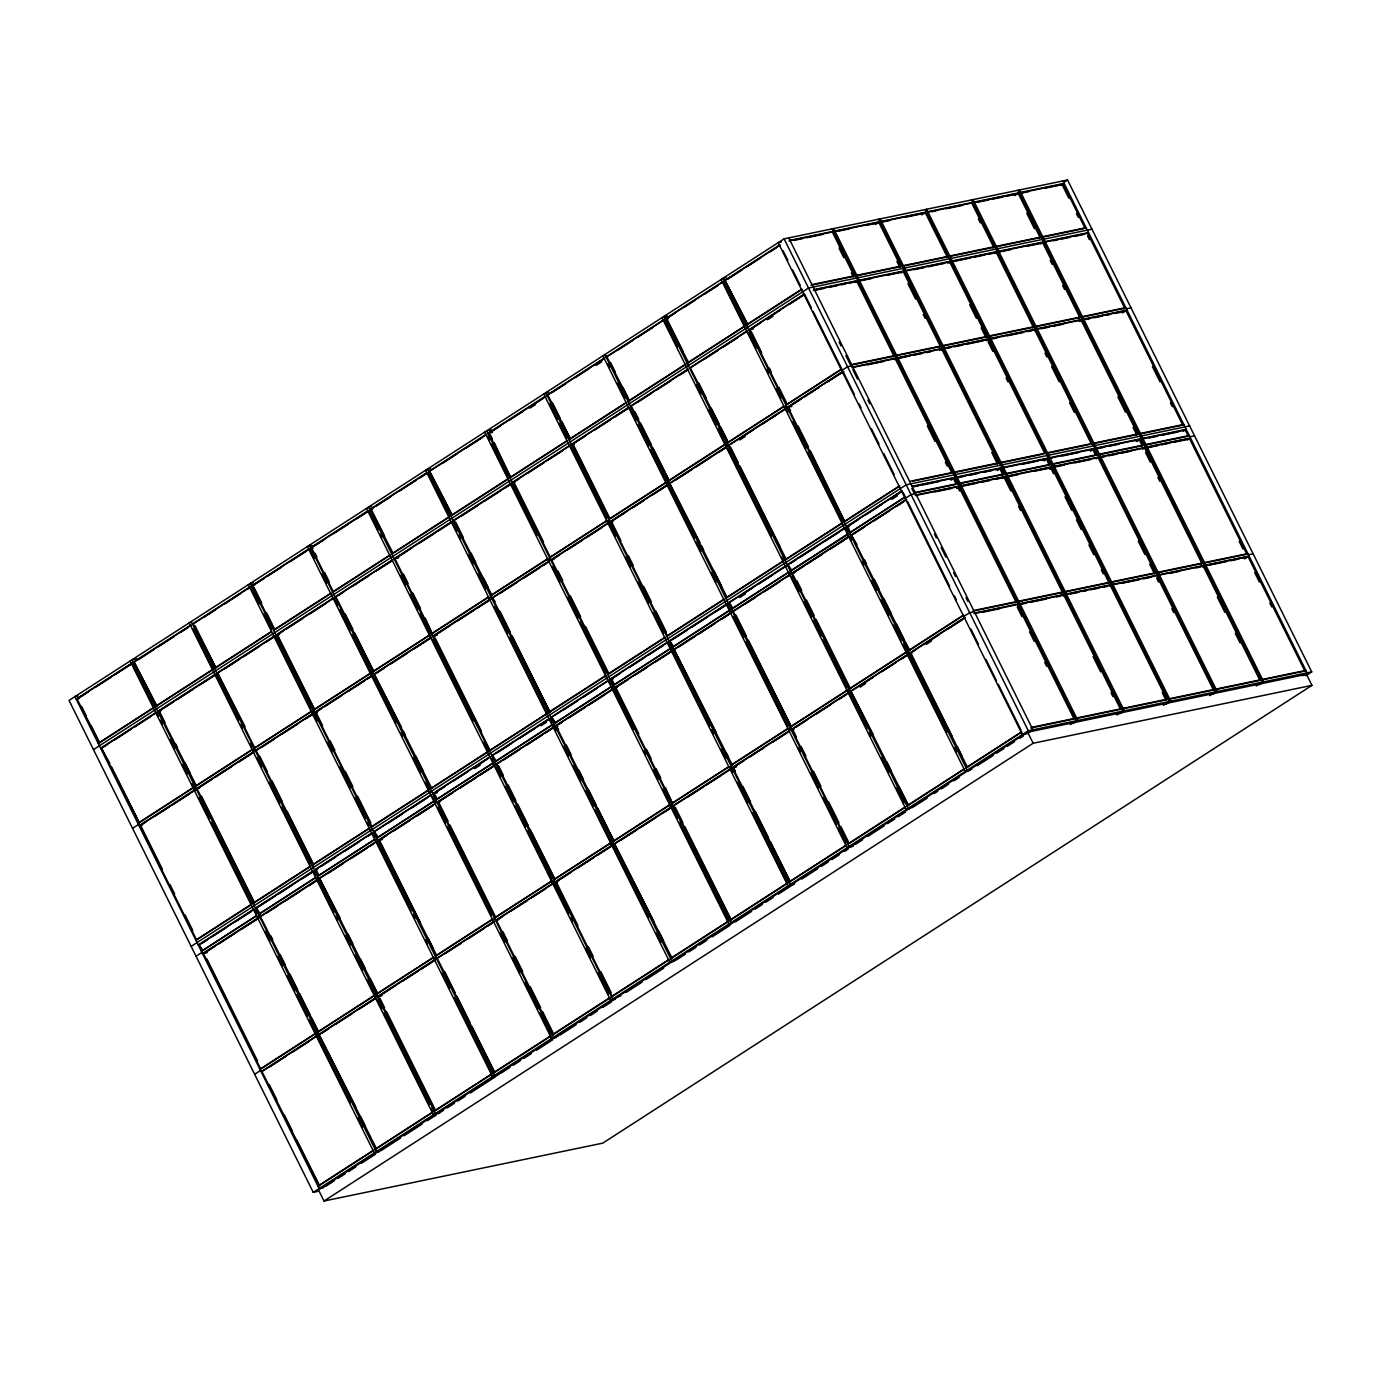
<?xml version="1.0" encoding="UTF-8"?>
<svg xmlns="http://www.w3.org/2000/svg" width="1381" height="1381" viewBox="0 0 1381 1381"><rect width="100%" height="100%" fill="white"/><g stroke="black" fill="none" stroke-linecap="round" stroke-linejoin="round"><path stroke-width="1.5" d="M1305.822 675.706L1311.726 671.891L1067.548 179.979L784.097 238.844L69.05 700.426L313.245 1192.338L317.889 1191.389M131.333 663.467L76.179 699.079L79.287 698.423M133.301 662.19L190.423 625.317M192.408 624.057L249.529 587.167M308.619 549.034L251.497 585.907L254.587 585.251M310.587 547.756L367.709 510.884M426.815 472.734L369.676 509.606L372.784 508.968M428.783 471.456L485.905 434.583M544.994 396.433L487.873 433.306L492.516 432.339M546.962 395.156L604.101 358.283M606.069 357.023L663.191 320.133L667.834 319.184M722.28 282L665.159 318.873L668.249 318.234M724.248 280.723L779.402 245.11M134.095 662.034L156.847 706.14L134.095 662.034L191.217 625.161M194.928 625.645L215.937 667.99L193.185 623.884L250.324 587.011M390.478 554.989L333.356 591.862L311.381 547.584L369.279 510.556M429.577 471.301L452.329 515.406L429.577 471.301L486.699 434.411M570.508 439.106L547.756 395.001L604.878 358.128M629.598 400.956L606.846 356.85L663.985 319.978L677.363 346.924M721.296 282.984L665.953 318.7L688.705 362.823M725.042 280.55L747.794 324.673L725.042 280.55L780.196 244.955M77.75 698.751L88.419 691.864M95.531 687.255L111.55 676.932M115.106 674.636L131.126 664.296M138.445 659.566L154.499 649.191M158.073 646.895L174.144 636.52M181.291 631.911L188.42 627.302M204.681 616.806L215.384 609.901M224.309 604.136L240.38 593.761M247.527 589.152L251.083 586.856M253.051 585.579L263.771 578.656M267.344 576.36L281.62 567.142M290.545 561.376L306.617 551.002M313.936 546.272L324.656 539.367M333.581 533.601L347.857 524.383M356.781 518.617L367.501 511.712M376.599 505.826L390.892 496.608M399.817 490.842L415.871 480.467M419.444 478.171L426.591 473.562M442.835 463.067L457.128 453.848M466.053 448.083L482.107 437.708M489.444 432.995L500.146 426.073M509.071 420.307L523.364 411.089M528.716 407.637L542.992 398.419M552.107 392.532L566.383 383.314M575.307 377.548L589.601 368.33M594.952 364.877L602.081 360.268M618.343 349.773L632.619 340.555M637.97 337.102L652.264 327.884M675.654 312.779L666.73 318.545L682.974 351.275M684.579 307.014L695.282 300.109M704.206 294.343L718.5 285.125M727.597 279.255L741.839 270.055M747.173 266.619L761.397 257.418M770.305 251.687L777.417 247.095M530.011 408.155L535.362 404.685M596.247 365.395L601.598 361.926M875.364 224.533L879.801 221.685L834.884 231.007M98.155 743.341L153.308 707.745M155.276 706.468L212.415 669.595M214.383 668.318L271.505 631.445M273.473 630.168L330.594 593.295M332.562 592.035L389.684 555.145M391.669 553.885L448.79 517.012M450.758 515.734L507.88 478.862M509.848 477.584L566.97 440.712M568.955 439.434L626.076 402.561M628.044 401.284L685.166 364.411M687.134 363.134L744.255 326.261M746.223 325.001L801.394 289.389M98.949 743.185L154.102 707.573L132.127 663.312L76.973 698.907L99.725 743.013M156.07 706.312L213.192 669.422L193.133 629.011M215.16 668.162L270.503 632.429M314.195 558.494L309.413 548.861L252.291 585.734L274.267 630.012L331.388 593.14M394.241 552.555L449.585 516.839L427.592 472.561L370.471 509.451L393.222 553.557M451.552 515.562L508.674 478.689L491.481 444.043M546.565 396.105L488.667 433.151L510.642 477.412L567.764 440.539M569.732 439.279L626.853 402.389M628.838 401.129L685.96 364.256M687.928 362.979L745.05 326.106L723.074 281.828M747.017 324.828L802.171 289.233M93.476 749.624L808.524 288.042L1091.957 229.16M921.835 214.884L926.271 212.035L881.354 221.357M100.606 748.26L155.76 712.665L160.403 711.698M214.849 674.515L157.727 711.388L160.817 710.749M216.817 673.238L273.939 636.365L278.599 635.398M333.045 598.215L275.907 635.087L279.014 634.449M335.013 596.955L392.135 560.065M451.224 521.914L394.103 558.804L398.746 557.838M453.192 520.654L510.331 483.782M511.074 480.036L512.299 482.504L569.421 445.631L574.064 444.665M628.51 407.481L571.389 444.354L574.479 443.715M630.478 406.204L687.6 369.331M689.585 368.054L746.707 331.181M803.828 294.308L748.675 329.921L753.318 328.954M139.395 822.955L101.383 748.105L156.536 712.492L158.452 716.342M200.349 684.562L216.42 674.187L158.522 711.232L196.534 786.082M311.968 711.215L254.846 748.088L217.611 673.082L274.733 636.209L311.018 709.299M332.044 599.199L276.701 634.932L314.713 709.782M354.71 633.171L373.819 671.632L335.807 596.782L392.929 559.909M491.999 595.349L453.986 520.482L511.885 483.454L504.755 488.063M653.058 448.204L669.284 480.899L631.272 406.049L688.394 369.176M720.744 427.368L728.374 442.749L690.362 367.898L747.501 331.026M103.938 746.793L107.494 744.497M114.623 739.905L130.625 729.565M134.181 727.269L150.201 716.929M173.574 701.841L159.281 711.06L165.012 722.608M177.148 699.546L193.202 689.171M223.739 669.457L239.811 659.082M243.384 656.786L259.438 646.412M266.585 641.802L273.731 637.193M279.255 633.62L282.829 631.307M286.402 629.011L302.474 618.636M309.603 614.027L325.674 603.652M338.362 595.47L343.714 592.017M352.638 586.252L368.71 575.877M375.839 571.268L391.911 560.893M395.674 558.476L411.728 548.102M418.875 543.493L434.946 533.118M438.519 530.822L449.222 523.9M461.91 515.717L477.964 505.342M485.111 500.733L501.182 490.359M519.221 478.724L513.853 482.176L543.458 541.801M528.146 472.958L544.2 462.583M547.774 460.287L562.05 451.069M574.738 442.887L585.44 435.964M594.382 430.199L610.437 419.824M614.01 417.528L628.286 408.31M637.401 402.423L651.677 393.205M657.045 389.753L671.321 380.535M680.246 374.769L687.393 370.16M703.637 359.664L717.913 350.446M723.281 346.994L737.558 337.775M750.246 329.593L760.914 322.705M766.248 319.253L780.489 310.069M789.38 304.321L803.621 295.137M767.56 319.753L772.894 316.318M788.965 240.984L832.329 231.973L854.304 276.252L853.32 276.891L851.404 273.041M854.804 282.432L857.756 280.516L814.376 289.527M856.341 282.104L859.31 280.205L904.227 270.866L901.258 272.782M899.791 267.241L900.775 266.602L878.799 222.324L833.882 231.663M1014.776 195.584L1019.195 192.736L974.278 202.058M946.261 257.591L947.245 256.952L925.27 212.674L880.353 222.013L882.252 225.863M1064.596 181.878L1067.548 179.979M1061.16 185.313L1064.112 183.397L1020.749 192.408M947.729 263.132L950.68 261.216L905.763 270.555M949.282 262.804L952.234 260.905L997.151 251.566L994.199 253.483M992.715 247.941L993.699 247.303L971.723 203.024L926.806 212.363M995.753 253.155L998.705 251.256L1043.622 241.917L1040.67 243.833M1039.185 238.292L1040.169 237.653L1018.194 193.375L973.277 202.714M137.841 823.283L192.995 787.671M194.963 786.41L252.084 749.538M254.052 748.26L311.191 711.388M313.159 710.11L370.281 673.238M372.249 671.96L429.37 635.087M431.338 633.81L488.46 596.937M490.445 595.66L547.567 558.787M549.534 557.527L606.656 520.637M608.624 519.377L665.746 482.504M667.714 481.227L724.852 444.354M726.82 443.077L783.942 406.204M785.91 404.926L841.064 369.331M138.635 823.111L193.789 787.515L191.873 783.666M195.757 786.238L252.878 749.365M313.936 709.955L371.075 673.065L351.965 634.604M373.043 671.805L430.164 634.932L419.651 613.768M456.8 531.374L452.019 521.759L394.897 558.632L432.132 633.655L487.476 597.921M491.222 595.504L548.361 558.632M607.45 520.482L550.329 557.354L513.076 482.332L570.215 445.459L606.501 518.565M635.985 420.773L629.304 407.309L572.183 444.199L609.418 519.204L666.54 482.332L650.313 449.636M668.508 481.054L725.629 444.181L717.999 428.8M727.614 442.921L782.941 407.188M811.303 307.618L804.622 294.153L749.469 329.748L786.704 404.771L841.858 369.159L813.219 311.45M132.541 828.324L138.445 824.509M193.599 788.914L195.567 787.636M252.706 750.763L254.674 749.486M311.795 712.613L313.763 711.336M370.885 674.463L372.853 673.186M429.992 636.313L431.96 635.053M489.081 598.163L491.049 596.903M548.171 560.03L550.139 558.753M607.26 521.88L609.245 520.602M666.367 483.73L668.335 482.452M725.457 445.58L727.424 444.302M784.546 407.43L786.514 406.169M841.685 370.557L847.589 366.742L852.232 365.775M194.22 790.139L139.067 825.734L142.157 825.096M253.31 751.989L196.188 788.862L199.278 788.223M255.278 750.712L312.399 713.839L317.043 712.872M371.506 675.689L314.367 712.579L317.475 711.923M373.474 674.429L430.596 637.539M489.685 599.406L432.564 636.278L437.207 635.312M491.653 598.128L548.792 561.256M666.971 484.955L609.85 521.828L612.94 521.189M668.939 483.678L726.061 446.805M728.046 445.545L785.168 408.655M842.289 371.782L787.135 407.395L791.779 406.428M254.104 751.834L196.982 788.706L254.518 902.915L201.54 796.164M313.625 864.765L256.072 750.556L313.194 713.684L316.974 721.296M431.804 788.465L374.251 674.256L431.39 637.383M512.144 635.933L550.001 712.182L492.447 597.956L549.569 561.083M727.286 597.731L669.733 483.523L727.632 446.477M786.376 559.581L728.823 445.373L786.721 408.344M145.954 821.971L140.62 825.424L162.388 869.253M154.862 816.223L169.086 807.039M172.642 804.743L188.662 794.403M197.742 788.534L212.035 779.316M215.609 777.02L231.663 766.645M238.809 762.036L251.307 753.974M262.2 746.931L274.698 738.87M281.828 734.26L297.899 723.886M305.046 719.277L312.175 714.668M321.29 708.781L315.938 712.251L322.567 725.595M324.863 706.485L340.934 696.11M348.064 691.501L364.135 681.126M367.709 678.831L371.282 676.517M376.823 672.944L383.953 668.335M391.099 663.726L407.171 653.351M414.3 648.742L430.371 638.367M434.135 635.951L450.189 625.576M457.335 620.967L473.407 610.592M476.98 608.296L487.683 601.374M500.371 593.191L516.425 582.817M523.572 578.207L539.643 567.85M543.199 565.537L546.772 563.224M552.314 559.65L559.46 555.041M566.607 550.432L582.661 540.057M586.235 537.761L602.306 527.387M625.697 512.282L611.42 521.5L620.88 540.575M632.826 507.673L643.546 500.768M652.471 495.002L668.542 484.627M675.861 479.898L691.933 469.54M695.506 467.227L709.782 458.009M718.707 452.243L725.854 447.634M738.524 439.451L752.818 430.233M761.742 424.468L776.018 415.249M801.153 399.023L788.689 407.067L790.588 410.882M804.709 396.727L818.95 387.543M827.84 381.795L843.86 371.454M739.819 439.969L745.188 436.5M893.006 356.816L893.99 356.194L856.755 281.172L813.374 290.183M894.215 359.284L895.216 358.646L951.975 473.027M894.802 359.578L897.754 357.679L942.688 348.357L939.719 350.256M939.477 347.166L940.461 346.545L903.209 271.522L860.346 280.429M941.272 349.928L944.224 348.029L989.141 338.69L986.189 340.606M904.762 271.194L949.679 261.872L986.914 336.895L985.93 337.516L981.166 327.901M987.743 340.278L990.695 338.38L1035.612 329.041M1032.401 327.867L1033.385 327.245L996.15 252.222L951.233 261.544M1033.627 330.335L1034.611 329.696L1091.387 444.061M1034.214 330.629L1037.166 328.73L1082.083 319.391L1079.131 321.307M1078.872 318.217L1079.856 317.595L1042.62 242.573L997.703 251.894M1080.667 320.979L1083.636 319.08L1127 310.069L1122.563 312.935M1123.789 308.895L1124.773 308.256L1087.538 233.234L1044.157 242.245M195.826 940.116L250.997 904.503M252.965 903.243L310.086 866.353M312.054 865.093L369.176 828.22M371.144 826.943L428.265 790.07M430.251 788.793L487.372 751.92M489.34 750.643L546.462 713.77M548.43 712.492L605.551 675.62M607.519 674.36L664.658 637.47M666.626 636.209L723.748 599.337M725.716 598.059L782.837 561.187M784.805 559.909L841.944 523.036M843.912 521.759L899.066 486.164M253.741 903.07L310.88 866.198M312.848 864.92L369.97 828.048M431.027 788.637L488.166 751.747L483.419 742.218M491.256 599.078L433.358 636.106L490.134 750.487L547.256 713.614L509.399 637.366M549.224 712.337L606.345 675.464M615.287 536.277L608.676 522.933L551.537 559.823L608.313 674.187L665.435 637.314M724.542 599.164L667.42 636.037L610.644 521.673L667.765 484.8L694.263 538.158M728.288 596.747L783.631 561.014L781.732 557.199M785.599 559.737L842.721 522.864L807.712 452.347M854.425 394.5L843.083 371.627L787.93 407.222L844.689 521.604L899.86 485.991M191.148 946.382L906.195 484.8L1189.645 425.935M198.277 945.036L253.431 909.423M255.399 908.163L312.52 871.273M371.627 833.14L314.488 870.013L317.595 869.357M373.595 831.863L430.717 794.99M489.806 756.84L432.685 793.712L437.328 792.746M491.774 755.562L548.913 718.69M550.881 717.412L608.003 680.54L612.646 679.573M667.092 642.389L609.97 679.262L613.06 678.623M669.06 641.129L726.182 604.239M728.167 602.979L785.288 566.106M787.256 564.829L844.378 527.956M901.5 491.084L846.346 526.679L849.453 526.04M255.502 916.552L202.109 951.008L199.071 944.863L254.225 909.268L256.503 913.877M256.193 907.99L260.025 913.98L256.193 907.99L314.091 870.962M432.27 796.354L434.549 800.963L377.427 837.853L374.372 831.69L431.511 794.817M490.6 756.667L433.479 793.557L437.294 799.53L435.015 794.921M496.4 761.397L492.568 755.407L550.467 718.362L539.764 725.284M551.658 717.257L555.49 723.247L551.658 717.257L608.797 680.384L611.075 684.993M666.091 643.391L610.765 679.107L614.58 685.097M727.735 605.62L730.031 610.229L672.91 647.102L669.854 640.957L727.752 603.929M730.48 604.188L732.776 608.797L728.944 602.807L786.842 565.778M791.865 570.646L788.05 564.656L845.949 527.628M902.294 490.911L847.14 526.524L850.195 532.669L847.917 526.351L858.585 519.463M201.626 943.551L206.96 940.116M212.294 936.663L226.536 927.48M235.426 921.731L251.428 911.391M258.748 906.678L274.819 896.304M278.392 894.008L292.668 884.789M301.593 879.024L312.313 872.101M321.41 866.232L335.704 857.014M344.629 851.248L358.905 842.03M367.829 836.265L371.403 833.951M387.647 823.473L401.94 814.255M410.865 808.489L426.919 798.114M434.255 793.385L444.958 786.48M453.883 780.714L468.159 771.496M473.528 768.043L487.804 758.825M496.918 752.938L511.194 743.72M520.119 737.955L534.395 728.736M563.155 710.179L577.431 700.961M582.782 697.509L597.075 688.29M620.466 673.186L611.541 678.951L613.82 683.56M629.391 667.42L643.667 658.202M649.018 654.749L663.312 645.531M672.409 639.645L686.702 630.427M692.054 626.974L706.33 617.756M715.254 611.99L725.974 605.068M738.645 596.885L752.938 587.667M758.29 584.215L772.566 574.997M790.605 563.344L795.957 559.892M799.53 557.596L815.601 547.221M824.526 541.456L838.802 532.237M865.697 514.871L881.717 504.531M890.607 498.783L901.292 491.895M474.822 768.544L480.174 765.091M541.059 725.785L546.41 722.332M739.94 597.403L745.308 593.951M891.919 499.301L897.253 495.848M201.333 951.181L256.486 915.568M258.454 914.308L315.576 877.436M317.544 876.158L374.665 839.285M376.65 838.008L433.772 801.135M435.74 799.858L492.862 762.985M494.83 761.708L551.951 724.835M553.919 723.575L611.058 686.685M613.026 685.425L670.148 648.552M672.115 647.275L729.237 610.402M731.205 609.125L788.344 572.252M790.312 570.974L847.433 534.102M849.401 532.824L904.555 497.229M259.248 914.136L316.37 877.263M374.7 837.577L372.404 832.967L315.282 869.84L318.338 875.986L375.459 839.113M436.534 799.703L493.656 762.83L491.36 758.204M495.624 761.552L550.967 725.819M554.713 723.402L611.835 686.53M613.82 685.252L670.942 648.38M733.794 607.813L789.121 572.079M791.089 570.819L849.004 533.774M850.195 532.669L905.349 497.056L903.053 492.447M196.033 956.222L201.937 952.407M257.09 916.811L259.058 915.534M316.18 878.661L318.165 877.384M375.287 840.511L377.255 839.234M434.376 802.361L436.344 801.084M493.466 764.211L495.451 762.951M552.573 726.061L554.541 724.801M611.662 687.928L613.63 686.65M670.752 649.778L672.72 648.5M729.859 611.628L731.826 610.35M788.948 573.478L790.916 572.2M848.038 535.327L850.005 534.067M905.159 498.455L911.08 494.64L915.724 493.673M257.712 918.037L202.541 953.632L207.202 952.683M259.68 916.76L316.801 879.887M318.769 878.609L375.891 841.737M434.98 803.587L377.859 840.477L382.502 839.51M494.087 765.454L436.966 802.326L440.056 801.67M496.055 764.176L553.177 727.304L557.82 726.337M555.145 726.026L612.266 689.154M671.373 651.003L614.234 687.876L617.342 687.237M673.341 649.726L730.463 612.853M732.431 611.576L789.552 574.703M848.659 536.553L791.52 573.443L794.627 572.787M850.627 535.293L905.781 499.68M311.933 1018.557L318.631 1032.039L260.457 916.604L318.355 879.559M370.073 978.473L377.721 993.888L319.563 878.454L376.685 841.581L411.106 910.942M435.775 803.431L378.653 840.304L436.81 955.738M494.881 765.281L437.742 802.154L495.14 917.761L552.262 880.888M555.007 879.455L496.849 764.004L553.971 727.131L555.887 730.981M597.835 808.541L614.096 841.305L555.939 725.871L613.837 688.826M732.293 765.005L674.135 649.571L731.257 612.698M791.382 726.855L733.225 611.42L790.346 574.548M905.746 642.856L909.578 650.572L851.404 535.12L906.575 499.525M204.112 953.322L214.78 946.417M218.353 944.121L234.356 933.798M241.485 929.189L257.487 918.866M266.602 912.979L277.305 906.074M284.451 901.465L300.506 891.09M309.43 885.325L314.799 881.872M327.47 873.69L343.541 863.315M350.688 858.706L366.742 848.331M370.315 846.018L373.888 843.722M386.576 835.54L379.43 840.149L420.549 922.991M393.706 830.93L409.777 820.556M416.924 815.947L432.978 805.572M452.795 792.78L438.519 801.998L448.083 821.263M459.942 788.171L476.013 777.796M479.587 775.501L495.641 765.126M502.977 760.396L519.032 750.021M526.178 745.412L542.25 735.037M545.823 732.741L552.952 728.132M558.494 724.542L562.067 722.246M569.214 717.637L585.268 707.262M588.841 704.966L604.913 694.591M628.303 679.487L615.805 687.548L638.764 733.794M635.45 674.877L646.153 667.972M655.077 662.207L671.149 651.832M678.468 647.102L694.539 636.727M698.113 634.431L714.167 624.057M721.314 619.448L728.46 614.838M744.704 604.343L755.424 597.438M764.349 591.672L780.403 581.297M787.55 576.688L791.123 574.375M793.091 573.115L803.811 566.193M807.367 563.897L821.66 554.679M830.585 548.913L846.639 538.538M853.959 533.808L864.644 526.921M873.534 521.189L889.554 510.849M896.666 506.257L903.778 501.666M950.991 480.156L955.428 477.291L912.064 486.302M956.74 487.804L959.709 485.905L916.328 494.899M956.826 488.442L961.245 485.577L1006.162 476.255L1003.21 478.154M997.462 470.507L1001.898 467.641L956.981 476.963M1043.932 460.857L1048.369 457.991L1003.452 467.313M1049.681 468.504L1052.633 466.605L1007.716 475.927M1049.75 469.143L1054.186 466.277L1099.103 456.956L1096.151 458.855M1090.403 451.207L1094.822 448.342L1049.905 457.663M1136.856 441.557L1141.293 438.692L1096.376 448.014M1142.622 449.205L1145.574 447.289L1100.657 456.628M1183.258 431.269L1186.21 429.353L1142.847 438.364M1187.539 439.883L1190.491 437.967L1147.11 446.978M259.939 1069.239L315.092 1033.644M317.06 1032.367L374.182 995.494M376.15 994.216L433.271 957.344M435.257 956.066L492.378 919.194M494.346 917.916L551.468 881.043M553.436 879.783L610.557 842.893M612.525 841.633L669.664 804.743M671.632 803.483L728.754 766.61M730.722 765.333L787.843 728.46M789.811 727.183L846.95 690.31M848.918 689.033L906.04 652.16M908.008 650.883L963.161 615.287M259.265 917.709L203.335 953.477L260.716 1069.084L315.886 1033.471L309.189 1019.989M317.854 1032.194L374.976 995.321L367.329 979.906M376.944 994.061L432.288 958.328M436.033 955.911L493.155 919.038M554.23 879.611L611.351 842.738L595.09 809.974M613.319 841.461L670.441 804.588L662.794 789.172M709.454 725.974L672.15 650.831L615.028 687.721L672.409 803.31L727.752 767.594M731.516 765.16L788.637 728.288M790.605 727.027L847.727 690.137M908.802 650.727L963.955 615.115M254.639 1074.28L260.543 1070.465M315.697 1034.87L317.665 1033.592M374.786 996.719L376.771 995.442M433.893 958.569L435.861 957.292M492.982 920.419L494.95 919.159M552.072 882.269L554.04 881.009M611.179 844.136L613.147 842.859M670.268 805.986L672.236 804.709M729.358 767.836L731.326 766.559M788.465 729.686L790.433 728.408M847.554 691.536L849.522 690.276M906.644 653.386L908.612 652.125M963.765 616.513L969.686 612.698L974.33 611.731M261.147 1071.708L316.318 1036.095M318.286 1034.818L375.408 997.945M434.497 959.795L377.376 996.685L382.019 995.718M436.465 958.535L493.587 921.662M611.783 845.362L554.661 882.235L557.751 881.596M613.751 844.084L670.873 807.212M672.84 805.934L729.979 769.062M789.069 730.912L731.947 767.784L736.591 766.835M848.158 692.761L791.037 729.651L794.144 728.995M850.126 691.501L907.265 654.629M964.387 617.739L909.233 653.351L912.323 652.712M296.777 1139.998L319.494 1185.744L261.941 1071.535L317.095 1035.94L350.222 1102.642M376.616 1148.871L319.063 1034.662L376.202 997.79M472.095 1026.825L494.812 1072.571L437.259 958.362L494.381 921.49M672.098 958.138L614.545 843.929L672.443 806.884M684.821 826.58L731.188 919.988L673.635 805.779L731.533 768.734M789.863 730.756L732.741 767.629L790.277 881.838L770.408 841.806M899.014 786.48L908.474 805.537L850.92 691.329L908.042 654.456L946.848 732.603M965.181 617.583L910.01 653.178L967.563 767.387M269.83 1066.788L285.85 1056.448M292.962 1051.856L308.981 1041.516M321.635 1033.351L328.764 1028.741M335.911 1024.132L351.982 1013.758M359.112 1009.148L375.183 998.774M378.946 996.357L395.001 985.982M402.147 981.373L418.219 970.998M421.775 968.702L432.495 961.78M445.183 953.598L461.237 943.223M468.383 938.614L484.455 928.239M488.011 925.943L491.584 923.63M497.125 920.057L502.477 916.604M511.402 910.839L527.473 900.464M531.046 898.168L545.322 888.95M570.508 872.688L556.215 881.907L577.983 925.753M577.638 868.079L593.709 857.705M597.283 855.409L613.354 845.034M620.673 840.304L636.745 829.929M640.318 827.633L654.594 818.415M663.519 812.649L670.665 808.04M686.909 797.545L702.981 787.17M706.554 784.874L720.83 775.656M744.221 760.551L733.501 767.473L735.4 771.271M749.572 757.099L763.848 747.881M772.773 742.115L787.066 732.897M796.181 727.01L806.884 720.105M815.808 714.34L830.085 705.121M839.009 699.356L846.156 694.747M858.844 686.564L873.12 677.346M882.045 671.58L896.321 662.362M901.689 658.91L908.819 654.301M916.138 649.571L910.787 653.023L952.424 736.902M925.028 643.839L939.253 634.656M948.16 628.907L962.384 619.724M860.139 687.082L865.49 683.612M926.323 644.34L931.674 640.905M1015.104 602.789L1016.088 602.151L958.69 486.544L915.327 495.555M1061.557 593.14L1062.541 592.501L1005.161 476.894L960.244 486.233M1062.783 595.591L1063.767 594.952L1120.543 709.333L1075.626 718.655L1070.896 709.126M1063.37 595.902L1066.322 593.985L1111.239 584.664M1108.028 583.49L1109.012 582.851L1051.632 467.244L1006.714 476.583M1109.254 585.941L1110.238 585.302L1167.014 699.684L1122.097 709.005M1055.222 466.502L1098.102 457.594L1155.483 573.201L1154.499 573.84L1149.717 564.19M1200.969 564.19L1201.953 563.552L1144.556 447.945L1099.639 457.266M1202.178 566.642L1203.162 566.003L1259.938 680.384L1215.021 689.706M1202.765 566.935L1205.717 565.036L1249.097 556.025L1244.661 558.891M317.923 1186.072L373.077 1150.459M375.062 1149.199L432.184 1112.326M434.152 1111.049L491.273 1074.176M493.241 1072.899L550.363 1036.026M552.331 1034.749L609.47 997.876M611.438 996.599L668.559 959.726M670.527 958.466L727.649 921.576M729.617 920.316L786.756 883.443M788.724 882.166L845.845 845.293M847.813 844.015L904.935 807.143M906.903 805.865L964.024 768.993M966.01 767.715L1021.163 732.12M318.718 1185.899L373.871 1150.304M375.839 1149.027L432.961 1112.154L431.079 1108.339M436.068 959.484L378.17 996.512L434.946 1110.876L492.068 1074.004L454.211 997.755M494.035 1072.744L551.157 1035.854M568.627 913.842L553.488 883.339L496.349 920.212L553.125 1034.593L610.247 997.721M648.535 917.623L612.577 845.189L555.455 882.079L612.215 996.443L669.353 959.571M671.321 958.293L728.443 921.42L679.245 822.299M730.411 920.143L787.533 883.27L752.524 812.736M789.5 881.993L846.639 845.12M866.94 728.823L848.952 692.606L791.831 729.479L848.607 843.86L905.729 806.97M907.697 805.71L964.818 768.82M966.786 767.56L1021.94 731.947M313.245 1192.338L1028.293 730.756L1311.726 671.891M1027.654 732.189L318.51 1189.956L324.017 1201.021L602.807 1143.123L1311.95 685.356L1306.461 674.291L1027.654 732.189L1033.143 743.254L1311.95 685.356M325.571 1186.417L334.478 1180.669M338.034 1178.373L345.146 1173.781M348.702 1171.485L355.815 1166.893M361.166 1163.441L375.39 1154.257M400.559 1138.013L380.914 1150.684L376.271 1151.65L132.093 659.738L136.736 658.772M404.132 1135.717L421.982 1124.186M427.333 1120.733L436.258 1114.968M438.053 1113.811L443.594 1110.238M447.151 1107.942L454.297 1103.315M457.871 1101.02L465 1096.41M470.369 1092.958L495.365 1076.817M500.889 1073.244L509.813 1067.478M513.387 1065.183L520.533 1060.573M524.107 1058.26L531.236 1053.651M536.605 1050.199L552.659 1039.824M559.995 1035.094L576.05 1024.719M579.623 1022.423L586.77 1017.814M590.343 1015.501L597.472 1010.892M602.841 1007.44L611.766 1001.674M620.863 995.787L612.646 999.067L368.468 507.155L371.558 506.499M626.232 992.335L642.286 981.96M645.859 979.664L663.709 968.133M685.321 954.185L676.397 959.95L671.753 960.917L427.558 469.005L430.665 468.349M688.895 951.889L696.024 947.28M699.597 944.967L706.744 940.357M712.095 936.905L729.945 925.374M735.486 921.8L751.557 911.425M755.131 909.13L762.26 904.52M765.834 902.207L772.98 897.598M778.332 894.146L794.386 883.788M801.722 879.041L817.794 868.684M821.367 866.37L828.496 861.761M832.07 859.465L839.216 854.856M844.568 851.386L848.141 849.091M855.46 844.361L862.607 839.752M867.959 836.299L884.03 825.924M887.603 823.611L894.733 819.002M898.306 816.706L905.453 812.097M927.048 798.149L912.772 807.367L908.128 808.334L663.933 316.404L667.04 315.766M934.195 793.54L937.768 791.227M941.341 788.931L948.471 784.322M953.839 780.852L959.191 777.399M977.213 765.765L993.215 755.442M996.771 753.128L1003.901 748.537M1007.457 746.241L1014.569 741.649M1019.903 738.214L1023.459 735.9M324.017 1201.021L1033.143 743.254M1070.396 724.611L1076.3 720.796L832.104 228.866M1073.417 723.333L1077.853 720.468L833.658 228.556M1116.866 714.961L1122.77 711.146L878.575 219.216M1119.887 713.684L1124.324 710.818L880.129 218.906M1163.32 705.311L1169.241 701.496L925.046 209.567M1166.358 704.034L1170.777 701.168L926.599 209.256M1209.791 695.661L1215.694 691.846L971.516 199.917M1212.811 694.384L1217.248 691.518L973.07 199.606M1256.261 685.994L1262.165 682.179L1017.987 190.267M1259.282 684.734L1263.719 681.869L1019.523 189.939M1302.663 675.723L1307.082 672.858L1062.904 180.946M781.283 242.02L778.194 242.659L1022.372 734.571L1027.032 733.604L1032.936 729.789L788.741 237.877M789.967 240.346L833.33 231.335M927.808 211.707L972.742 202.386M1019.748 193.064L1063.111 184.053L1085.086 228.314L1043.794 236.893M794.179 240.329L802.43 238.62M806.556 237.756L823.076 234.338M839.027 231.024L849.229 228.901M865.559 225.5L875.761 223.394M881.406 222.22L889.571 220.528M905.901 217.128L922.232 213.744M931.951 211.725L936.042 210.879M946.244 208.755L962.574 205.355M978.421 202.075L988.623 199.952M992.715 199.106L1002.917 196.982M1007.008 196.137L1015.173 194.445M1020.818 193.271L1029.087 191.545M1045.607 188.109L1062.127 184.691L1068.825 198.156M726.13 277.616L723.04 278.254L967.218 770.184L971.861 769.217M724.162 278.893L721.055 279.532L965.25 771.444L969.894 770.494M811.942 284.607L855.305 275.596M856.859 275.285L901.776 265.946M903.329 265.635L948.246 256.296M949.8 255.986L994.717 246.647M996.253 246.336L1041.17 236.997M1042.724 236.686L1086.087 227.675M810.94 285.263L854.304 276.252M857.894 275.51L900.775 266.602M904.365 265.86L947.245 256.952M950.836 256.21L993.699 247.303M997.289 246.56L1040.169 237.653M666.609 316.715L661.965 317.682L906.16 809.594L909.25 808.955M1045.175 241.606L1088.539 232.595M814.462 290.39L824.785 288.232M828.911 287.386L837.179 285.66M841.305 284.814L845.431 283.951M849.574 283.088L855.771 281.81M861.399 280.636L871.601 278.513M887.931 275.13L902.225 272.161M913.98 269.709L924.2 267.586M928.274 266.74L944.621 263.357M954.323 261.337L970.67 257.936M974.744 257.09L984.946 254.967M989.038 254.121L995.166 252.861M996.719 252.533L1010.996 249.564M1027.343 246.181L1041.637 243.211M1053.496 240.743L1057.639 239.88M1061.765 239.017L1070.033 237.308M1074.159 236.444L1084.482 234.304M605.966 355.193L602.876 355.832L847.071 847.744L851.714 846.777L853.682 845.517L849.039 846.467L604.843 354.554M548.844 392.066L545.754 392.705L789.932 884.617L794.593 883.65M546.876 393.326L543.786 393.982L787.964 885.894L792.608 884.928M491.308 429.888L486.647 430.855L730.842 922.767L733.95 922.128M851.628 364.549L894.992 355.538M896.545 355.21L941.462 345.889M943.016 345.561L987.933 336.239M989.469 335.911L1034.386 326.589M1035.94 326.261L1080.857 316.94M1082.411 316.612L1125.774 307.618M893.99 356.194L850.627 365.188L845.845 355.573M897.581 355.435L940.461 346.545M944.052 345.785L986.914 336.895M990.505 336.135L1033.385 327.245M1036.976 326.486L1079.856 317.595M1083.464 316.836L1124.773 308.256M895.596 356.764L897.149 356.453M942.066 347.114L943.62 346.804M988.537 337.465L990.091 337.154M1035.008 327.815L1036.544 327.504M1081.461 318.165L1083.015 317.854M1126.378 308.843L1131.039 307.877M852.837 367.001L896.217 358.007M851.835 367.657L895.216 358.646M896.752 358.318L941.669 348.996L998.446 463.36L953.529 472.699M943.223 348.668L988.14 339.346L1044.916 453.71M991.731 338.604L1034.611 329.696M1036.164 329.369L1081.081 320.047L1137.84 434.411L1092.923 443.75M1082.618 319.719L1125.998 310.725L1182.775 425.089L1139.394 434.1M867.372 364.86L883.892 361.425M895.768 358.956L910.062 355.987M914.153 355.141L922.318 353.45M926.392 352.604L930.483 351.758M946.33 348.461L950.404 347.615M954.495 346.769L962.661 345.077M966.735 344.232L983.065 340.831M992.784 338.811L996.875 337.965M1007.077 335.842L1023.407 332.458M1027.499 331.613L1031.59 330.75M1041.291 328.747L1049.456 327.038M1053.548 326.192L1063.75 324.069M1085.777 319.494L1089.902 318.648M1094.028 317.785L1102.297 316.076M1106.423 315.213L1110.548 314.35M1114.674 313.504L1122.943 311.778M428.68 469.626L425.59 470.265L669.785 962.194L674.429 961.228M510.642 477.412L494.208 442.611M512.299 482.504L515.389 481.865M312.054 545.599L307.393 546.565L551.589 1038.477L556.232 1037.511M310.173 548.706L313.263 548.067M669.733 483.523L699.839 542.457M253.379 582.799L250.272 583.438L494.467 1075.367L499.111 1074.401M251.394 584.077L248.304 584.715L492.499 1076.628L497.143 1075.661M612.525 522.139L607.882 523.106L550.76 559.978L553.85 559.34M909.613 481.382L952.994 472.371M954.53 472.043L999.447 462.721M1001.001 462.393L1045.918 453.072M1047.471 452.744L1092.388 443.422M1093.942 443.094L1138.859 433.772M1140.395 433.444L1183.776 424.433M912.737 481.175L949.921 473.441M999.999 463.049L1042.879 454.142M1046.47 453.4L1089.333 444.492M913.117 486.509L954.426 477.93L957.482 484.092M955.98 477.619L1000.897 468.28L1003.935 474.443L959.018 483.764M1002.433 467.969L1047.35 458.63L1050.406 464.793M1048.904 458.319L1093.821 448.98L1096.877 455.143M1095.375 448.67L1140.292 439.331L1143.347 445.493L1098.43 454.815M1141.845 439.02L1185.209 430.009L1188.264 436.154L1144.884 445.165M914.205 486.716L918.33 485.87M922.456 485.007L938.976 481.572M957.033 477.826L965.198 476.134M969.272 475.288L977.455 473.579M983.565 472.319L991.731 470.628M995.822 469.764L999.913 468.919M1021.871 464.361L1038.201 460.978M1042.292 460.115L1046.366 459.269M1047.92 458.958L1052.011 458.095M1062.213 455.989L1078.544 452.588M1096.428 448.877L1104.593 447.185M1108.684 446.339L1118.886 444.216M1135.217 440.815L1139.308 439.969M1149.113 437.932L1157.382 436.223M1161.507 435.36L1178.028 431.925M915.12 492.447L958.483 483.436M960.037 483.108L1004.954 473.787M1006.49 473.459L1051.407 464.137M1052.961 463.809L1097.878 454.487M1099.431 454.159L1144.348 444.837M1145.902 444.509L1189.265 435.516M918.244 492.24L955.41 484.524M1005.489 474.115L1048.369 465.207M1051.959 464.465L1094.84 455.557M959.087 484.662L960.641 484.351M1005.558 475.012L1007.112 474.701M1052.029 465.362L1053.582 465.052M1098.499 455.713L1100.036 455.402M1144.953 446.063L1146.506 445.752M1189.87 436.741L1194.53 435.775M1146.109 447.617L1189.49 438.623L1246.87 554.213L1205.561 562.792M934.989 491.895L951.509 488.477M961.297 486.44L977.644 483.039M981.718 482.193L989.884 480.502M996.012 479.224L1004.177 477.533L1010.875 491.015M1007.767 476.79L1017.987 474.667M1034.317 471.266L1050.648 467.883L1053.513 473.666M1054.238 467.141L1064.44 465.017M1074.66 462.894L1090.99 459.51M1100.709 457.491L1104.783 456.645M1108.874 455.782L1117.039 454.09M1121.113 453.244L1131.332 451.121M1147.197 447.824L1157.52 445.683M1161.645 444.82L1169.914 443.111M1174.04 442.248L1188.489 439.244M844.689 521.604L810.457 450.914M492.447 597.956L495.123 601.615M851.404 535.12L856.962 544.597M78.061 695.972L74.954 696.611L319.149 1188.523L323.793 1187.574M217.611 673.082L245.127 726.769M432.132 633.655L425.262 618.101M374.251 674.256L401.526 727.476M101.383 748.105L109.807 763.33M669.854 640.957L672.91 645.41M674.135 649.571L716.031 732.258M973.726 610.506L1017.089 601.495M1018.643 601.184L1063.56 591.845M1065.096 591.534L1110.013 582.195M1111.567 581.884L1156.484 572.545M1158.038 572.235L1202.955 562.896M1204.508 562.568L1247.872 553.574M972.707 611.162L1016.088 602.151M1019.679 601.408L1062.541 592.501M1066.132 591.759L1109.012 582.851M1112.603 582.109L1155.483 573.201M1159.073 572.459L1201.953 563.552M1017.693 602.72L1019.247 602.409M1064.164 593.07L1065.718 592.76M1110.635 583.421L1112.171 583.11M1157.105 573.771L1158.642 573.46M1203.559 564.121L1205.112 563.811M1248.476 554.799L1253.137 553.833M974.934 612.974L1018.315 603.963M1019.851 603.635L1064.768 594.313M1112.793 584.336L1157.71 575.014M1159.263 574.686L1204.18 565.364M973.933 613.613L1017.296 604.602L1074.073 718.983L1030.709 727.977M1018.85 604.291L1063.767 594.952M1065.321 594.641L1110.238 585.302M1111.791 584.992L1156.708 575.653L1213.485 690.034L1168.568 699.356M1160.299 574.91L1203.162 566.003M1204.715 565.692L1248.079 556.681L1304.855 671.045L1261.492 680.056M983.272 612.111L999.792 608.676M1021.957 604.067L1026.031 603.221M1030.122 602.375L1046.453 598.991M1056.655 596.868L1060.746 596.022M1070.465 594.003L1078.63 592.311M1082.704 591.448L1086.795 590.602M1090.869 589.756L1099.052 588.064M1103.126 587.218L1107.217 586.373M1123.046 583.075L1139.377 579.692M1143.468 578.829L1151.633 577.137M1169.517 573.426L1179.719 571.302M1196.067 567.919L1200.141 567.073M1209.929 565.036L1226.449 561.601M1230.575 560.738L1238.843 559.029M1242.969 558.166L1247.095 557.32M195.774 789.811L139.844 825.579L196.62 939.943L251.774 904.348L211.086 822.385M555.939 725.871L558.632 729.548M850.92 691.329L873.465 735.02M374.372 831.69L377.445 836.144M1031.711 727.338L1075.074 718.327M1076.628 718.016L1121.545 708.677M1123.098 708.349L1168.015 699.028M1169.569 698.7L1214.486 689.378M1216.022 689.05L1260.957 679.728M1262.493 679.4L1305.874 670.406M672.409 803.31L665.538 787.74M319.563 878.454L340.416 918.745M614.545 843.929L654.111 921.921M199.071 944.863L202.127 949.317M557.337 882.545L552.693 883.512L495.572 920.385L498.662 919.746M731.965 923.406L728.875 924.044L484.679 432.132M319.063 1034.662L355.797 1106.941M615.339 999.378L610.678 1000.345L366.5 508.415M558.2 1036.251L553.557 1037.217L309.361 545.288M440.021 1112.551L435.378 1113.5L191.182 621.588M436.5 1114.139L433.392 1114.778L189.214 622.866M378.946 1151.961L374.303 1152.928L130.107 661.016M1076.455 213.554L1078.371 217.404M1087.503 235.806L1089.419 239.655M1152.445 366.638L1160.023 381.881M1170.432 402.855L1172.314 406.67M1239.189 541.369L1243.004 549.068M1254.673 572.563L1259.403 582.091M1269.812 603.065L1271.711 606.88M1062.3 278.789L1066.132 286.488M1070.896 296.104L1078.544 311.502M1090.196 334.979L1094.926 344.508M1102.487 359.751L1110.065 375.011M1114.795 384.539L1121.424 397.883M1157.589 470.748L1161.421 478.447M1166.203 488.08L1173.85 503.495M1178.632 513.128L1183.413 522.76M1188.195 532.393L1192.977 542.025M1197.759 551.658L1202.54 561.29M1207.564 571.406L1209.445 575.221M1252.981 662.897L1256.762 670.527M1026.774 213.261L1034.404 228.659M1050.216 260.508L1052.132 264.358M1062.628 285.522L1064.544 289.371M1117.937 396.934L1125.515 412.177M1133.076 427.437L1136.856 435.05M1140.067 441.506L1142.363 446.115M1145.488 452.433L1150.269 462.065M1157.917 477.481L1159.833 481.33M1217.317 597.144L1224.895 612.387M1235.305 633.361L1240.034 642.89M989.521 235.426L994.303 245.058M1000.569 257.66L1005.333 267.293M1010.115 276.908L1014.88 286.523M1019.661 296.138L1027.291 311.519M1032.073 321.152L1033.989 324.984M1038.995 335.1L1043.725 344.629M1084.413 426.591L1091.042 439.935M1105.387 468.832L1110.169 478.465M1114.95 488.097L1119.732 497.73M1127.379 513.145L1132.161 522.778M1136.943 532.41L1141.724 542.043M1182.861 624.903L1190.422 640.145M1195.152 649.674L1202.73 664.917M1210.291 680.177L1214.072 687.807M978.387 219.061L980.303 222.911M1044.985 353.208L1046.867 357.023M1051.597 366.552L1059.175 381.795M1069.585 402.769L1074.314 412.298M1092.837 449.619L1095.133 454.228M1138.237 541.076L1144.935 554.558M1156.657 578.19L1158.555 582.005M1171.796 608.693L1173.695 612.508M928.723 216.213L933.504 225.828M938.286 235.461L943.05 245.076M952.182 263.478L954.098 267.327M958.863 276.942L963.645 286.558M968.409 296.173L973.191 305.788M1017.124 394.31L1024.702 409.553M1029.432 419.082L1037.01 434.342M1057 474.632L1058.916 478.482M1063.698 488.114L1068.48 497.747M1116.521 594.52L1124.082 609.763M1128.812 619.292L1136.39 634.552M1143.951 649.795L1151.53 665.038M1156.26 674.567L1163.82 689.827M969.704 304.821L976.384 318.286M988.106 341.884L992.835 351.413M1006.076 378.101L1007.975 381.916M1047.143 460.805L1049.422 465.414M1064.993 496.78L1071.691 510.262M1076.472 519.895L1081.254 529.527M1088.901 544.943L1093.683 554.575M1101.33 569.99L1103.246 573.857M1162.232 692.692L1166.03 700.305M887.034 235.478L891.815 245.11M896.597 254.725L900.412 262.425M950.801 363.928L958.362 379.171M963.092 388.7L970.67 403.96M978.231 419.203L982.961 428.731M990.54 443.991L994.32 451.604M1039.237 542.077L1044.019 551.71M1048.8 561.342L1053.582 570.974M1058.364 580.607L1063.146 590.257M1068.152 600.355L1070.051 604.17M1077.612 619.413L1085.19 634.673M896.925 261.458L898.824 265.307M907.956 283.692L915.603 299.09M923.233 314.471L925.149 318.321M991.782 452.571L997.462 463.999M1000.673 470.455L1002.951 475.064M1018.522 506.43L1020.438 510.28M1093.062 656.596L1100.64 671.839M1111.049 692.813L1112.931 696.628M870.703 305.857L875.485 315.472M883.115 330.853L887.897 340.486M892.678 350.101L894.577 353.95M899.601 364.049L904.331 373.578M911.892 388.821L916.621 398.349M965.992 497.781L970.774 507.414M978.421 522.829L983.203 532.462M987.985 542.094L992.766 551.727M997.548 561.359L1002.33 570.992M1007.112 580.624L1011.893 590.274M1055.757 678.623L1063.318 693.883M838.992 248.01L843.774 257.643M927.342 426.004L934.92 441.247M945.312 462.221L947.211 466.036M953.442 478.568L955.721 483.177M957.706 487.182L959.622 491.032M1017.262 607.157L1021.992 616.686M1029.57 631.928L1034.3 641.457M1044.709 662.431L1046.591 666.246M839.165 342.108L841.064 345.958M852.785 369.556L857.515 379.084M867.924 400.058L869.823 403.873M911.823 488.477L914.101 493.086M934.454 534.084L936.37 537.934M941.152 547.567L945.933 557.199M953.581 572.614L955.497 576.481M966.027 597.662L967.926 601.529M784.097 238.844L1028.293 730.756M783.062 250.721L787.843 260.353M792.625 269.968L800.272 285.384M859.172 404.029L861.054 407.844M871.463 428.8L879.041 444.061M883.771 453.589L894.18 474.563M907.524 501.441L949.61 586.217M954.392 595.85L956.308 599.717M970.843 629.011L978.421 644.271M985.982 659.514L996.392 680.488M998.29 684.303L1021.008 730.048M751.195 331.509L761.691 352.673M769.338 368.054L771.237 371.903M778.884 387.301L786.514 402.682M798.166 426.125L808.576 447.099M864.627 560.013L866.526 563.862M874.19 579.278L878.972 588.91M883.754 598.543L891.401 613.958M896.183 623.591L903.83 639.006M957.154 746.43L961.884 755.959M748.45 332.942L756.08 348.34M766.593 369.487L768.492 373.336M776.139 388.734L780.921 398.349M785.944 408.5L787.843 412.315M792.573 421.844L805.831 448.532M845.172 527.784L848.227 533.929M851.352 540.247L849.436 536.398L792.314 573.27L849.695 688.877L906.834 652.005L903.001 644.288M861.882 561.446L863.781 565.295M871.446 580.711L876.227 590.343M881.009 599.975L888.656 615.391M893.438 625.023L901.085 640.439M954.409 747.863L956.308 751.678M698.786 383.124L706.416 398.505M711.198 408.137L718.828 423.518M730.549 447.116L738.11 462.376M740.009 466.174L779.747 546.237M796.923 580.814L801.705 590.447M806.487 600.079L814.134 615.494M816.05 619.344L850.472 688.705M886.706 761.708L891.436 771.237M696.041 384.557L700.806 394.172M708.453 409.57L716.083 424.951M727.804 448.549L771.323 536.242M791.296 576.464L798.96 591.879M803.742 601.512L811.389 616.927M813.305 620.777L820.953 636.192M822.869 640.059L846.777 688.221M868.822 732.638L870.721 736.453M881.13 757.409L888.691 772.67M896.269 787.912L903.83 803.155M610.488 362.461L615.27 372.093M622.917 387.491L627.699 397.107M634.915 411.659L638.73 419.341M640.646 423.19L651.141 444.354M701.738 546.272L703.62 550.07M714.029 571.043L721.607 586.286M735.918 615.115L746.43 636.313M748.347 640.163L790.433 724.939M792.608 729.323L796.388 736.936M801.118 746.482L805.848 756.011M813.426 771.254L820.987 786.497M828.565 801.757L838.975 822.731M840.856 826.529L848.435 841.789M607.744 363.894L609.66 367.743M617.307 383.141L624.954 398.539M637.901 424.623L648.397 445.787M696.145 541.973L700.875 551.502M711.284 572.476L716.014 582.005M733.173 616.547L743.686 637.746M745.602 641.595L787.688 726.371M798.373 747.915L800.272 751.713M810.682 772.687L818.243 787.93M822.972 797.476L836.23 824.164M838.112 827.961L845.69 843.221M552.348 402.544L559.995 417.942M561.912 421.792L569.559 437.19M572.96 444.026L609.228 517.133M628.441 555.818L633.171 565.347M643.581 586.321L651.159 601.564M655.889 611.092L666.298 632.066M726.544 753.439L728.46 757.306M742.978 786.531L750.539 801.774M755.269 811.303L768.527 837.991M549.603 403.977L557.251 419.375M559.167 423.225L566.814 438.623M625.697 557.251L630.427 566.78M638.005 582.04L648.414 602.996M653.144 612.525L663.553 633.499M667.886 642.234L670.182 646.843M711.37 729.841L713.287 733.691M720.934 749.106L725.716 758.739M730.756 768.906L732.655 772.704M737.385 782.25L747.794 803.207M490.393 434.911L492.309 438.761M557.993 571.095L562.723 580.624M570.301 595.867L580.711 616.841M585.44 626.37L608.141 672.115M646.412 749.21L651.193 758.842M655.975 768.475L660.757 778.107M675.361 807.522L682.922 822.765M487.648 436.344L489.565 440.194M511.108 483.609L536.898 535.552M552.417 566.814L559.978 582.057M567.556 597.3L577.966 618.274M579.847 622.089L605.396 673.548M613.06 688.981L633.154 729.444M643.667 750.643L645.583 754.492M653.23 769.908L658.012 779.54M672.616 808.955L677.346 818.484M455.713 522.242L463.36 537.641M470.99 553.021L475.772 562.637M483.402 578.035L488.184 587.65M499.853 611.144L510.262 632.118M566.279 744.963L571.061 754.596M578.708 770.011L583.49 779.644M588.271 789.276L595.919 804.691M658.841 931.45L663.571 940.979M458.699 535.224L460.615 539.073M468.245 554.454L473.027 564.069M477.791 573.702L485.439 589.083M494.26 606.863L507.518 633.551M549.69 718.534L551.986 723.143M563.534 746.396L568.316 756.028M573.098 765.661L580.745 781.076M585.527 790.709L593.174 806.124M656.096 932.883L660.826 942.412M371.247 509.278L384.626 536.225M403.304 573.857L408.086 583.472M412.85 593.105L420.497 608.486M435.067 637.849L481.434 731.257M498.576 765.782L503.357 775.414M508.139 785.047L515.786 800.462M517.702 804.312L528.215 825.51M530.131 829.36L554.04 877.522M588.392 946.727L593.122 956.256M600.7 971.499L611.11 992.473M368.503 510.711L378.066 529.959M379.965 533.808L381.881 537.658M400.559 575.29L405.341 584.905M410.105 594.538L417.752 609.919M432.322 639.282L473.01 721.262M495.831 767.215L500.613 776.847M505.394 786.48L513.042 801.895M514.958 805.744L525.471 826.943M527.387 830.792L551.295 878.955M570.508 917.657L572.407 921.472M585.648 948.16L590.378 957.689M597.956 972.932L608.365 993.906M315.023 553.211L316.94 557.061M324.57 572.459L329.351 582.074M345.164 613.941L352.811 629.322M403.425 731.291L405.306 735.089M415.716 756.063L423.294 771.306M449.999 825.113L494.95 915.672M502.805 931.502L507.535 941.031M515.113 956.273L522.674 971.516M530.252 986.776L540.662 1007.75M542.543 1011.548L552.952 1032.522M321.825 573.892L326.606 583.507M333.822 598.059L337.654 605.741M339.553 609.591L350.066 630.754M395.95 723.178L372.283 675.533L315.161 712.406L371.938 826.77L429.059 789.897L425.279 782.285M400.68 732.724L402.561 736.522M412.971 757.496L420.549 772.739M437.691 807.281L445.338 822.696M447.254 826.546L491.256 915.171M500.06 932.935L504.79 942.463M512.368 957.706L519.929 972.949M524.659 982.495L537.917 1009.166M539.798 1012.981L550.208 1033.955M254.018 587.495L261.665 602.893M266.429 612.525L274.077 627.923M277.477 634.777L313.763 707.866M330.128 740.837L334.858 750.366M345.267 771.34L352.846 786.583M357.575 796.112L370.816 822.8M428.214 938.407L432.995 948.039M444.665 971.551L455.074 992.525M456.956 996.322L470.213 1023.01M251.273 588.927L258.92 604.326M263.685 613.958L271.332 629.356M327.383 742.27L332.113 751.799M339.691 767.059L350.101 788.016M354.831 797.545L365.24 818.519M367.122 822.334L369.02 826.149M413.023 914.792L414.939 918.641M425.469 939.84L427.368 943.689M441.92 972.984L449.481 988.226M259.68 756.115L267.258 771.358M271.988 780.886L282.397 801.86M287.127 811.389L312.676 862.866M316.059 869.685L318.355 874.294M348.064 934.16L352.846 943.793M360.51 959.208L365.292 968.841M379.879 998.256L384.609 1007.785M386.507 1011.6L434.773 1108.822M215.643 674.342L238.55 720.519M240.467 724.352L242.383 728.201M250.013 743.599L251.929 747.449M256.935 757.548L261.665 767.076M269.243 782.319L279.653 803.293M281.534 807.108L309.931 864.299M313.314 871.118L315.61 875.727M317.595 879.732L333.839 912.478M335.756 916.328L337.672 920.178M345.319 935.593L350.101 945.225M354.882 954.858L362.547 970.273M377.134 999.689L381.864 1009.218M383.763 1013.033L429.18 1104.524M175.525 743.772L177.424 747.604M185.071 763.003L189.836 772.618M270.797 935.714L272.713 939.563M280.36 954.979L285.142 964.611M289.924 974.244L297.588 989.659M299.487 993.509L310.017 1014.707M360.527 1116.469L365.257 1125.998M160.369 720.192L162.268 724.041M169.915 739.422L174.679 749.037M182.327 764.435L187.108 774.05M198.795 797.597L209.204 818.57M265.187 931.364L269.968 940.996M277.616 956.412L282.397 966.044M287.179 975.677L294.844 991.092M296.742 994.941L307.273 1016.14M357.783 1117.902L362.512 1127.431M81.565 706.451L86.347 716.066M91.129 725.698L98.759 741.096M111.706 767.18L138.445 821.039M169.949 884.513L174.697 894.042M185.089 914.999L192.667 930.259M206.977 959.087L257.677 1061.212M269.347 1084.724L276.908 1099.967M284.486 1115.209L292.047 1130.469"/></g></svg>
